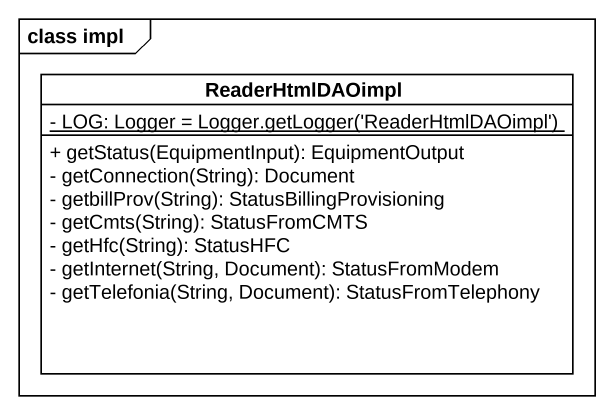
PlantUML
@startuml
mainframe class impl
hide circle
hide empty members
skinparam classAttributeIconSize 0
class ReaderHtmlDAOimpl {
  {static} {field} - LOG: Logger = Logger.getLogger('ReaderHtmlDAOimpl')
  + getStatus(EquipmentInput): EquipmentOutput
  - getConnection(String): Document
  - getbillProv(String): StatusBillingProvisioning
  - getCmts(String): StatusFromCMTS
  - getHfc(String): StatusHFC
  - getInternet(String, Document): StatusFromModem
  - getTelefonia(String, Document): StatusFromTelephony
}
@enduml
